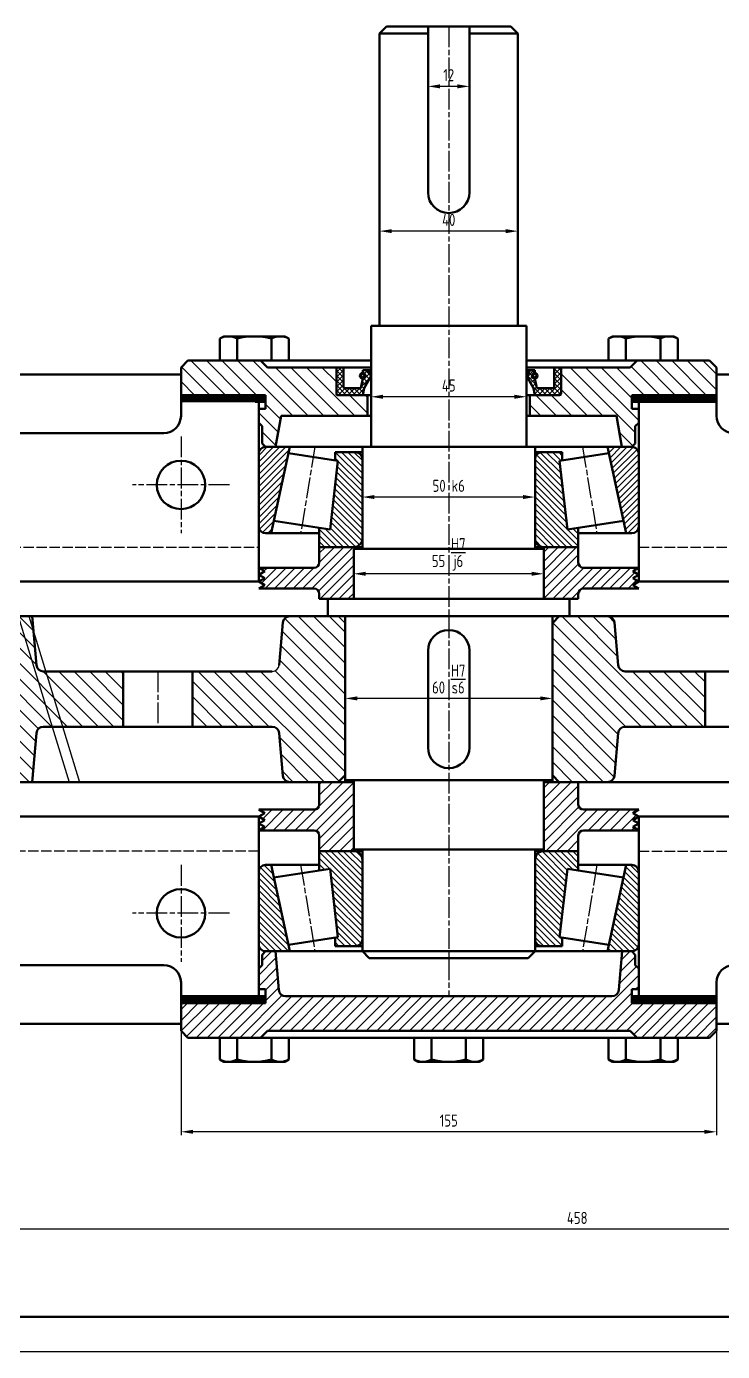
# Model space of a CAD drawing. Header units: millimetres. Extents: x -11122 to -2883, y -3177 to -1688.
# Drawn here: x -9484.9 to -9283.4, y -3176.6 to -2793.1 of the extents above; entities that cross this region are included whole.
import ezdxf

# ---------------------------------------------------------------- set-up
doc = ezdxf.new("R2010")
doc.units = ezdxf.units.MM
doc.header["$LTSCALE"] = 0.5
doc.linetypes.add('AM_ISO02W050', pattern=[7.5, 6, -1.5])
doc.linetypes.add('AM_ISO08W050', pattern=[18, 12, -1.5, 3, -1.5])
for name, color, linetype, lineweight in [('AM_0', 7, 'Continuous', 50), ('AM_0N', 7, 'Continuous', 50), ('AM_3', 6, 'AM_ISO02W050', 25), ('AM_4', 3, 'Continuous', 25), ('AM_5', 3, 'Continuous', 25), ('AM_7', 4, 'AM_ISO08W050', 25), ('AM_8N', 1, 'Continuous', 25), ('Đường tâm', 4, 'AM_ISO08W050', 25)]:
    doc.layers.add(name, color=color, linetype=linetype, lineweight=lineweight)
doc.styles.get("Standard").update_dxf_attribs({"font": 'tcvn+7284-2003i.ttf', "width": 0.8, "height": 3.5})
doc.styles.add('TCVN', font='tcvn+7284-2003i.ttf', dxfattribs={"width": 0.8, "height": 3.5})
doc.dimstyles.new('AM_ISO$0', dxfattribs={"dimtxt": 3.5, "dimasz": 3.5, "dimexe": 1, "dimexo": 1, "dimgap": 1.5, "dimtad": 1, "dimdsep": 46, "dimtxsty": 'Standard', "dimcen": 0, "dimclrd": 256, "dimclre": 256, "dimclrt": 130, "dimadec": 0, "dimazin": 2, "dimtp": 0.1, "dimtm": 0.1, "dimtfac": 0.71, "dimtdec": 3, "dimtmove": 0, "dimatfit": 3, "dimfxl": 1, "dimlwd": -1, "dimlwe": -1, "dimarcsym": 1})
pattern_1 = [(135, (-10309.5056, -5506.368), (-0.8980256, -0.8980256), [])]

# ---------------------------------------------------------------- blocks, each defined once
blk = doc.blocks.new('M10_dau_lu_long')
at = {"layer": 'AM_0'}
for p, q in [((3376.73, 3414.67), (3375.57, 3414)), ((3375.57, 3407.67), (3375.57, 3414)), ((3394.41, 3414.67), (3376.73, 3414.67)), ((3394.41, 3414.67), (3376.73, 3414.67)), ((3380.57, 3407.67), (3380.57, 3414)), ((3390.57, 3407.67), (3390.57, 3414)), ((3394.41, 3414.67), (3395.57, 3414)), ((3395.57, 3407.67), (3395.57, 3414)), ((3395.57, 3407.67), (3375.57, 3407.67))]:
    blk.add_line(p, q, dxfattribs=at)
for centre, radius, start, end in [((3378.07, 3409.67), 5, 60, 120), ((3385.57, 3395.67), 19, 74.7385, 105.2615), ((3393.07, 3409.67), 5, 60, 120)]:
    blk.add_arc(centre, radius, start, end, dxfattribs=at)
blk = doc.blocks.new('*D50')
at = {"layer": 'AM_5', "linetype": 'ByBlock', "transparency": 16777216}
for p, q in [((-9554.49, -3055.76), (-9554.49, -3142.18)), ((-9096.4, -3055.76), (-9096.4, -3142.18)), ((-9099.9, -3141.18), (-9550.99, -3141.18))]:
    blk.add_line(p, q, dxfattribs=at)
at = {"layer": 'AM_5', "transparency": 16777216}
for points in [[(-9550.99, -3140.6), (-9550.99, -3141.77), (-9554.49, -3141.18)], [(-9099.9, -3140.6), (-9099.9, -3141.77), (-9096.4, -3141.18)]]:
    blk.add_solid(points, dxfattribs=at)
at = {"layer": 'AM_5', "color": 3, "transparency": 16777216, "insert": (-9325.45, -3137.93), "char_height": 3.5, "attachment_point": 5, "style": 'TCVN'}
blk.add_mtext('458', dxfattribs=at)
blk = doc.blocks.new('*D53')
at = {"layer": 'AM_5', "linetype": 'ByBlock', "transparency": 16777216}
for p, q in [((-9440.15, -3082.76), (-9440.15, -3114)), ((-9285.15, -3082.76), (-9285.15, -3114)), ((-9288.65, -3113), (-9436.65, -3113))]:
    blk.add_line(p, q, dxfattribs=at)
at = {"layer": 'AM_5', "transparency": 16777216}
for points in [[(-9436.65, -3112.41), (-9436.65, -3113.58), (-9440.15, -3113)], [(-9288.65, -3112.41), (-9288.65, -3113.58), (-9285.15, -3113)]]:
    blk.add_solid(points, dxfattribs=at)
at = {"layer": 'AM_5', "color": 3, "transparency": 16777216, "insert": (-9362.65, -3109.75), "char_height": 3.5, "attachment_point": 5, "style": 'TCVN'}
blk.add_mtext('155', dxfattribs=at)
blk = doc.blocks.new('*D61')
at = {"layer": 'AM_5', "linetype": 'ByBlock', "transparency": 16777216}
for p, q in [((-9392.65, -2986.76), (-9392.65, -2986.56)), ((-9336.15, -2987.56), (-9389.15, -2987.56)), ((-9332.65, -2986.76), (-9332.65, -2986.56))]:
    blk.add_line(p, q, dxfattribs=at)
at = {"layer": 'AM_5', "transparency": 16777216}
for points in [[(-9389.15, -2986.98), (-9389.15, -2988.14), (-9392.65, -2987.56)], [(-9336.15, -2986.98), (-9336.15, -2988.14), (-9332.65, -2987.56)]]:
    blk.add_solid(points, dxfattribs=at)
at = {"layer": 'AM_5', "color": 3, "transparency": 16777216, "insert": (-9362.65, -2981.95), "char_height": 3.5, "attachment_point": 5, "style": 'TCVN'}
blk.add_mtext('60{}{\\C130; \\SH7/s6;}', dxfattribs=at)
blk = doc.blocks.new('*D62')
at = {"layer": 'AM_5', "linetype": 'ByBlock', "transparency": 16777216}
for p, q in [((-9390.15, -2952.26), (-9390.15, -2952.48)), ((-9338.65, -2951.48), (-9386.65, -2951.48)), ((-9335.15, -2950.51), (-9335.15, -2950.48))]:
    blk.add_line(p, q, dxfattribs=at)
at = {"layer": 'AM_5', "transparency": 16777216}
for points in [[(-9386.65, -2950.9), (-9386.65, -2952.07), (-9390.15, -2951.48)], [(-9338.65, -2950.9), (-9338.65, -2952.07), (-9335.15, -2951.48)]]:
    blk.add_solid(points, dxfattribs=at)
at = {"layer": 'AM_5', "color": 3, "transparency": 16777216, "insert": (-9362.65, -2945.35), "char_height": 3.5, "attachment_point": 5, "style": 'TCVN'}
blk.add_mtext('55{}{\\C130; \\SH7/j6;}', dxfattribs=at)
blk = doc.blocks.new('*D63')
at = {"layer": 'AM_5', "linetype": 'ByBlock', "transparency": 16777216}
for p, q in [((-9387.65, -2928.78), (-9387.65, -2928.28)), ((-9341.15, -2929.28), (-9384.15, -2929.28)), ((-9337.65, -2928.78), (-9337.65, -2928.28))]:
    blk.add_line(p, q, dxfattribs=at)
at = {"layer": 'AM_5', "transparency": 16777216}
for points in [[(-9384.15, -2928.69), (-9384.15, -2929.86), (-9387.65, -2929.28)], [(-9341.15, -2928.69), (-9341.15, -2929.86), (-9337.65, -2929.28)]]:
    blk.add_solid(points, dxfattribs=at)
at = {"layer": 'AM_5', "color": 3, "transparency": 16777216, "insert": (-9362.65, -2926.03), "char_height": 3.5, "attachment_point": 5, "style": 'TCVN'}
blk.add_mtext('50{}{\\C130; k6}', dxfattribs=at)
blk = doc.blocks.new('*D64')
at = {"layer": 'AM_5', "linetype": 'ByBlock', "transparency": 16777216}
for p, q in [((-9385.15, -2898.76), (-9385.15, -2901.25)), ((-9340.15, -2898.26), (-9340.15, -2901.25)), ((-9343.65, -2900.25), (-9381.65, -2900.25))]:
    blk.add_line(p, q, dxfattribs=at)
at = {"layer": 'AM_5', "transparency": 16777216}
for points in [[(-9381.65, -2899.66), (-9381.65, -2900.83), (-9385.15, -2900.25)], [(-9343.65, -2899.66), (-9343.65, -2900.83), (-9340.15, -2900.25)]]:
    blk.add_solid(points, dxfattribs=at)
at = {"layer": 'AM_5', "color": 3, "transparency": 16777216, "insert": (-9362.65, -2897), "char_height": 3.5, "attachment_point": 5, "style": 'TCVN'}
blk.add_mtext('45', dxfattribs=at)
blk = doc.blocks.new('*D65')
at = {"layer": 'AM_5', "linetype": 'ByBlock', "transparency": 16777216}
for p, q in [((-9382.65, -2850.93), (-9382.65, -2853.31)), ((-9346.15, -2852.31), (-9379.15, -2852.31)), ((-9342.65, -2850.93), (-9342.65, -2853.31))]:
    blk.add_line(p, q, dxfattribs=at)
at = {"layer": 'AM_5', "transparency": 16777216}
for points in [[(-9379.15, -2851.73), (-9379.15, -2852.89), (-9382.65, -2852.31)], [(-9346.15, -2851.73), (-9346.15, -2852.89), (-9342.65, -2852.31)]]:
    blk.add_solid(points, dxfattribs=at)
at = {"layer": 'AM_5', "color": 3, "transparency": 16777216, "insert": (-9362.65, -2849.06), "char_height": 3.5, "attachment_point": 5, "style": 'TCVN'}
blk.add_mtext('40', dxfattribs=at)
blk = doc.blocks.new('*D66')
at = {"layer": 'AM_5', "linetype": 'ByBlock', "transparency": 16777216}
for p, q in [((-9368.65, -2816.08), (-9368.65, -2809.41)), ((-9360.15, -2810.41), (-9365.15, -2810.41)), ((-9356.65, -2816.08), (-9356.65, -2809.41))]:
    blk.add_line(p, q, dxfattribs=at)
at = {"layer": 'AM_5', "transparency": 16777216}
for points in [[(-9365.15, -2809.82), (-9365.15, -2810.99), (-9368.65, -2810.41)], [(-9360.15, -2809.82), (-9360.15, -2810.99), (-9356.65, -2810.41)]]:
    blk.add_solid(points, dxfattribs=at)
at = {"layer": 'AM_5', "color": 3, "transparency": 16777216, "insert": (-9362.65, -2807.16), "char_height": 3.5, "attachment_point": 5, "style": 'TCVN'}
blk.add_mtext('12', dxfattribs=at)

msp = doc.modelspace()

# ---------------------------------------------------------------- hatches: boundary and pattern name
at = {"layer": 'AM_7', "lineweight": 25}
h = msp.add_hatch(dxfattribs=at)
h.set_pattern_fill('ANSI31', color=256, angle=90)
h.set_pattern_definition([(135, (-10309.5056, -5506.368), (-2.245064, -2.245064), [])])
h.paths.add_polyline_path([(-9386.15, -2905.76), (-9386.15, -2899.76), (-9395.15, -2899.76), (-9395.15, -2891.76), (-9415.15, -2891.76), (-9417.15, -2889.76), (-9438.15, -2889.76), (-9440.15, -2891.76), (-9440.15, -2899.76), (-9418.65, -2899.76), (-9415.65, -2899.76), (-9415.65, -2903.76), (-9417.65, -2903.76), (-9417.65, -2907.76), (-9416.65, -2908.76), (-9416.65, -2913.76), (-9415.65, -2914.76), (-9412.77, -2914.76), (-9411.18, -2905.76)])
h.paths.add_polyline_path([(-9330.15, -2891.76), (-9330.15, -2899.76), (-9339.15, -2899.76), (-9339.15, -2905.76), (-9314.13, -2905.76), (-9312.54, -2914.76), (-9309.65, -2914.76), (-9308.65, -2913.76), (-9308.65, -2908.76), (-9307.65, -2907.76), (-9307.65, -2903.76), (-9309.65, -2903.76), (-9309.65, -2899.76), (-9285.15, -2899.76), (-9285.15, -2891.76), (-9287.15, -2889.76), (-9308.15, -2889.76), (-9310.15, -2891.76)])
at = {"layer": 'AM_7'}
h = msp.add_hatch(dxfattribs=at)
h.set_pattern_fill('ANSI37', color=256, scale=0.1)
h.set_pattern_definition([(45, (-9607.3794, -3672.39348), (-0.2245064, 0.2245064), []), (135, (-9607.3794, -3672.39348), (-0.2245064, -0.2245064), [])])
h.paths.add_polyline_path([(-9440.15, -3075.76), (-9417.65, -3075.76), (-9417.65, -3073.76), (-9440.15, -3073.76)])
h.paths.add_polyline_path([(-9417.65, -3075.76), (-9415.65, -3075.76), (-9415.65, -3073.76), (-9417.65, -3073.76)])
h.paths.add_polyline_path([(-9307.65, -3075.76), (-9285.15, -3075.76), (-9285.15, -3073.76), (-9307.65, -3073.76)])
h.paths.add_polyline_path([(-9309.65, -3075.76), (-9307.65, -3075.76), (-9307.65, -3073.76), (-9309.65, -3073.76)])
h.paths.add_polyline_path([(-9171.65, -3075.76), (-9155.15, -3075.76), (-9155.15, -3073.76), (-9171.65, -3073.76)])
h.paths.add_polyline_path([(-9173.65, -3075.76), (-9171.65, -3075.76), (-9171.65, -3073.76), (-9173.65, -3073.76)])
h.paths.add_polyline_path([(-9250.15, -3075.76), (-9233.65, -3075.76), (-9233.65, -3073.76), (-9250.15, -3073.76)])
h.paths.add_polyline_path([(-9233.65, -3075.76), (-9231.65, -3075.76), (-9231.65, -3073.76), (-9233.65, -3073.76)])
h.paths.add_polyline_path([(-9173.65, -2901.76), (-9155.15, -2901.76), (-9155.15, -2899.76), (-9173.65, -2899.76)])
h.paths.add_polyline_path([(-9250.15, -2901.76), (-9231.65, -2901.76), (-9231.65, -2899.76), (-9250.15, -2899.76)])
h.paths.add_polyline_path([(-9440.15, -2901.76), (-9417.65, -2901.76), (-9417.65, -2899.76), (-9440.15, -2899.76)])
h.paths.add_polyline_path([(-9417.65, -2901.76), (-9415.65, -2901.76), (-9415.65, -2899.76), (-9417.65, -2899.76)])
h.paths.add_polyline_path([(-9309.65, -2901.76), (-9307.65, -2901.76), (-9307.65, -2899.76), (-9309.65, -2899.76)])
h.paths.add_polyline_path([(-9307.65, -2901.76), (-9285.15, -2901.76), (-9285.15, -2899.76), (-9307.65, -2899.76)])
at = {"layer": 'AM_7', "lineweight": 25}
h = msp.add_hatch(dxfattribs=at)
h.set_pattern_fill('ANSI31', color=256, scale=0.4)
h.set_pattern_definition([(45, (-10309.5056, -5506.368), (-0.8980256, 0.8980256), [])])
h.paths.add_polyline_path([(-9311.27, -2939.76), (-9309.65, -2939.76, 0.414214), (-9307.65, -2937.76), (-9307.65, -2916.76, 0.414214), (-9309.65, -2914.76), (-9316.65, -2914.76)])
h.paths.add_polyline_path([(-9408.65, -2914.76), (-9415.65, -2914.76, 0.414214), (-9417.65, -2916.76), (-9417.65, -2937.76, 0.414214), (-9415.65, -2939.76), (-9414.04, -2939.76)])
h = msp.add_hatch(dxfattribs=at)
h.set_pattern_fill('ANSI31', color=256, scale=0.4, angle=90)
h.set_pattern_definition(pattern_1)
h.paths.add_polyline_path([(-9397, -2938.65), (-9400.15, -2938.16), (-9400.15, -2943.76), (-9390.15, -2943.76, 0.414214), (-9387.65, -2941.26), (-9387.65, -2918.29, 0.414214), (-9389.65, -2916.29), (-9395.52, -2916.29), (-9395.52, -2918.71), (-9394.71, -2918.83)])
h.paths.add_polyline_path([(-9330.6, -2918.83), (-9329.79, -2918.71), (-9329.79, -2916.29), (-9335.65, -2916.29, 0.414214), (-9337.65, -2918.29), (-9337.65, -2941.26, 0.414214), (-9335.15, -2943.76), (-9325.15, -2943.76), (-9325.15, -2938.16), (-9328.31, -2938.65)])
h = msp.add_hatch(dxfattribs=at)
h.set_pattern_fill('ANSI31', color=256, scale=0.6)
h.set_pattern_definition([(45, (-10309.5056, -5506.368), (-1.3470384, 1.3470384), [])])
h.paths.add_polyline_path([(-9335.15, -2958.76), (-9325.15, -2958.76), (-9325.15, -2957.26, -0.414214), (-9323.65, -2955.76), (-9307.65, -2955.76), (-9309.39, -2954.76), (-9307.65, -2953.76), (-9309.39, -2952.76), (-9307.65, -2951.76), (-9309.39, -2950.76), (-9307.65, -2949.76), (-9323.65, -2949.76, -0.414214), (-9325.15, -2948.26), (-9325.15, -2943.76), (-9335.15, -2943.76)])
h.paths.add_polyline_path([(-9390.15, -2943.76), (-9400.15, -2943.76), (-9400.15, -2948.26, -0.414214), (-9401.65, -2949.76), (-9417.65, -2949.76), (-9415.92, -2950.76), (-9417.65, -2951.76), (-9415.92, -2952.76), (-9417.65, -2953.76), (-9415.92, -2954.76), (-9417.65, -2955.76), (-9401.65, -2955.76, -0.414214), (-9400.15, -2957.26), (-9400.15, -2958.76), (-9390.15, -2958.76)])
at = {"layer": 'AM_7'}
h = msp.add_hatch(dxfattribs=at)
h.set_pattern_fill('ANSI31', color=256, angle=270)
h.set_pattern_definition([(315, (-9507.4938, -5543.1216), (2.245064, 2.245064), [])])
h.paths.add_polyline_path([(-9288.44, -2979.76), (-9311.58, -2979.76, -0.388879), (-9313.57, -2977.93), (-9314.65, -2965.58, 0.388879), (-9316.65, -2963.76), (-9330.65, -2963.76), (-9332.65, -2965.76), (-9332.65, -3009.76), (-9330.65, -3011.76), (-9325.15, -3011.76), (-9316.65, -3011.76, 0.388879), (-9314.65, -3009.93), (-9313.57, -2997.58, -0.388879), (-9311.58, -2995.76), (-9288.44, -2995.76)])
h.paths.add_polyline_path([(-9233.07, -2963.76), (-9242.07, -2963.76), (-9243.31, -2977.93, -0.388879), (-9245.3, -2979.76), (-9268.44, -2979.76), (-9268.44, -2995.76), (-9245.3, -2995.76, -0.388879), (-9243.31, -2997.58), (-9242.07, -3011.76), (-9233.07, -3011.76)])
h.paths.add_polyline_path([(-9392.65, -2965.76), (-9394.65, -2963.76), (-9397.65, -2963.76), (-9408.66, -2963.76, 0.388879), (-9410.65, -2965.58), (-9411.74, -2977.93, -0.388879), (-9413.73, -2979.76), (-9436.87, -2979.76), (-9436.87, -2995.76), (-9413.73, -2995.76, -0.388879), (-9411.74, -2997.58), (-9410.65, -3009.93, 0.388879), (-9408.66, -3011.76), (-9394.65, -3011.76), (-9392.65, -3009.76)])
h.paths.add_polyline_path([(-9487.24, -2963.76), (-9492.24, -2963.76), (-9492.24, -3011.76), (-9483.24, -3011.76), (-9482, -2997.58, -0.388879), (-9480.01, -2995.76), (-9477.45, -2995.76)])
h.paths.add_polyline_path([(-9456.87, -2979.76), (-9479.35, -2979.76), (-9474.45, -2995.76), (-9456.87, -2995.76)])
h.paths.add_polyline_path([(-9479.35, -2979.76), (-9480.01, -2979.76, -0.388879), (-9482, -2977.93), (-9482.84, -2968.34), (-9484.24, -2963.76), (-9487.24, -2963.76), (-9477.45, -2995.76), (-9474.45, -2995.76)])
h = msp.add_hatch(dxfattribs=at)
h.set_pattern_fill('ANSI31', color=256, scale=0.7, angle=180)
h.set_pattern_definition([(225, (-9507.4938, -5543.1216), (1.5715448, -1.5715448), [])])
h.paths.add_polyline_path([(-9309.39, -3020.76), (-9307.65, -3019.76), (-9323.65, -3019.76, -0.414214), (-9325.15, -3018.26), (-9325.15, -3011.76), (-9335.15, -3011.76), (-9335.15, -3031.76), (-9325.15, -3031.76), (-9325.15, -3027.26, -0.414214), (-9323.65, -3025.76), (-9307.65, -3025.76), (-9309.39, -3024.76), (-9307.65, -3023.76), (-9309.39, -3022.76), (-9307.65, -3021.76)])
h.paths.add_polyline_path([(-9390.15, -3011.76), (-9400.15, -3011.76), (-9400.15, -3018.26, -0.414214), (-9401.65, -3019.76), (-9417.65, -3019.76), (-9415.92, -3020.76), (-9417.65, -3021.76), (-9415.92, -3022.76), (-9417.65, -3023.76), (-9415.92, -3024.76), (-9417.65, -3025.76), (-9401.65, -3025.76, -0.414214), (-9400.15, -3027.26), (-9400.15, -3031.76), (-9390.15, -3031.76)])
h.paths.add_polyline_path([(-9285.15, -3075.76), (-9309.65, -3075.76), (-9309.65, -3071.76), (-9307.65, -3071.76), (-9307.65, -3065.76), (-9308.65, -3064.76), (-9308.65, -3061.76), (-9309.65, -3060.76), (-9312.47, -3060.76), (-9313.44, -3071.93, -0.388879), (-9315.44, -3073.76), (-9409.87, -3073.76, -0.388879), (-9411.87, -3071.93), (-9412.84, -3060.76), (-9415.65, -3060.76), (-9416.65, -3061.76), (-9416.65, -3064.76), (-9417.65, -3065.76), (-9417.65, -3071.76), (-9415.65, -3071.76), (-9415.65, -3075.76), (-9440.15, -3075.76), (-9440.15, -3083.76), (-9438.15, -3085.76), (-9417.15, -3085.76), (-9415.15, -3083.76), (-9310.15, -3083.76), (-9308.15, -3085.76), (-9287.15, -3085.76), (-9285.15, -3083.76)])
at = {"layer": 'AM_7', "lineweight": 25}
h = msp.add_hatch(dxfattribs=at)
h.set_pattern_fill('ANSI31', color=256, scale=0.4, angle=90)
h.set_pattern_definition(pattern_1)
h.paths.add_polyline_path([(-9337.65, -3057.23, 0.414214), (-9335.65, -3059.23), (-9329.79, -3059.23), (-9329.79, -3056.81), (-9330.6, -3056.69), (-9328.31, -3036.86), (-9325.15, -3037.36), (-9325.15, -3031.76), (-9335.15, -3031.76, 0.414214), (-9337.65, -3034.26)])
h.paths.add_polyline_path([(-9394.71, -3056.69), (-9395.52, -3056.81), (-9395.52, -3059.23), (-9389.65, -3059.23, 0.414214), (-9387.65, -3057.23), (-9387.65, -3034.26, 0.414214), (-9390.15, -3031.76), (-9400.15, -3031.76), (-9400.15, -3037.36), (-9397, -3036.86)])
h = msp.add_hatch(dxfattribs=at)
h.set_pattern_fill('ANSI31', color=256, scale=0.4, angle=90)
h.set_pattern_definition(pattern_1)
h.paths.add_polyline_path([(-9316.65, -3060.76), (-9309.65, -3060.76, 0.414214), (-9307.65, -3058.76), (-9307.65, -3037.76, 0.414214), (-9309.65, -3035.76), (-9311.27, -3035.76)])
h.paths.add_polyline_path([(-9414.04, -3035.76), (-9415.65, -3035.76, 0.414214), (-9417.65, -3037.76), (-9417.65, -3058.76, 0.414214), (-9415.65, -3060.76), (-9408.65, -3060.76)])

# ---------------------------------------------------------------- linework, layer by layer
for p, q in [((-9385.15, -2889.76), (-9385.15, -2905.76)), ((-9340.15, -2889.76), (-9340.15, -2909.76)), ((-9340.15, -2889.76), (-9340.15, -2905.76)), ((-9340.15, -2889.76), (-9340.15, -2905.76)), ((-9285.15, -2901.76), (-9307.65, -2901.76)), ((-9307.65, -2901.76), (-9285.15, -2901.76)), ((-9385.15, -2903.76), (-9385.15, -2905.76)), ((-9385.15, -2903.76), (-9385.15, -2905.76)), ((-9340.15, -2903.76), (-9340.15, -2905.76)), ((-9415.65, -2914.76), (-9412.77, -2914.76)), ((-9415.65, -2914.76), (-9412.77, -2914.76)), ((-9309.65, -2914.76), (-9312.54, -2914.76)), ((-9390.15, -2943.76), (-9390.15, -2958.76)), ((-9390.15, -2943.76), (-9390.15, -2958.76)), ((-9337.65, -2943.76), (-9325.15, -2943.76)), ((-9335.15, -2943.76), (-9335.15, -2958.76)), ((-9392.65, -2958.76), (-9332.65, -2958.76)), ((-9394.65, -2963.76), (-9392.65, -2965.76)), ((-9392.65, -2965.76), (-9392.65, -3009.76)), ((-9332.65, -2965.76), (-9332.65, -3009.76)), ((-9390.15, -3011.76), (-9400.15, -3011.76)), ((-9392.65, -3011.76), (-9390.15, -3011.76)), ((-9390.15, -3011.76), (-9390.15, -3031.76)), ((-9390.15, -3031.76), (-9390.15, -3011.76)), ((-9332.65, -3011.76), (-9335.15, -3011.76)), ((-9335.15, -3011.76), (-9335.15, -3031.76)), ((-9314.81, -3011.76), (-9231.82, -3011.76)), ((-9387.65, -3031.76), (-9400.15, -3031.76)), ((-9390.15, -3031.76), (-9387.65, -3031.76)), ((-9335.15, -3031.76), (-9337.65, -3031.76)), ((-9332.65, -3031.76), (-9337.65, -3031.76)), ((-9325.15, -3031.76), (-9337.65, -3031.76))]:
    msp.add_line(p, q)
at = {"lineweight": 25}
msp.add_line((-9418.65, -2901.76), (-9440.15, -2901.76), dxfattribs=at)
msp.add_arc((-9413.73, -2977.76), 2, 270, 355)
at = {"layer": 'AM_0'}
for p, q in [((-9382.65, -2795.08), (-9380.65, -2793.08)), ((-9382.65, -2795.08), (-9382.65, -2879.76)), ((-9382.65, -2795.08), (-9368.65, -2795.08)), ((-9362.65, -2793.08), (-9380.65, -2793.08)), ((-9368.65, -2841.08), (-9368.65, -2793.08)), ((-9362.65, -2793.08), (-9344.65, -2793.08)), ((-9356.65, -2841.08), (-9356.65, -2793.08)), ((-9342.65, -2795.08), (-9356.65, -2795.08)), ((-9344.65, -2793.08), (-9342.65, -2795.08)), ((-9342.65, -2795.08), (-9342.65, -2879.76)), ((-9362.65, -2879.76), (-9385.15, -2879.76)), ((-9385.15, -2879.76), (-9385.15, -2914.76)), ((-9362.65, -2879.76), (-9340.15, -2879.76)), ((-9340.15, -2879.76), (-9340.15, -2914.76)), ((-9440.15, -2891.76), (-9438.15, -2889.76)), ((-9438.15, -2889.76), (-9385.15, -2889.76)), ((-9417.15, -2889.76), (-9415.15, -2891.76)), ((-9340.15, -2889.76), (-9287.15, -2889.76)), ((-9308.15, -2889.76), (-9310.15, -2891.76)), ((-9285.15, -2891.76), (-9287.15, -2889.76)), ((-9511.49, -2893.76), (-9440.15, -2893.76)), ((-9440.15, -2891.76), (-9440.15, -2901.76)), ((-9415.15, -2891.76), (-9385.15, -2891.76)), ((-9340.15, -2891.76), (-9310.15, -2891.76)), ((-9285.15, -2891.76), (-9285.15, -2901.76)), ((-9285.15, -2893.76), (-9250.15, -2893.76)), ((-9440.15, -2899.76), (-9418.65, -2899.76)), ((-9440.15, -2905.76), (-9440.15, -2901.76)), ((-9418.65, -2899.76), (-9415.65, -2899.76)), ((-9415.65, -2901.76), (-9418.65, -2901.76)), ((-9417.65, -2899.76), (-9417.65, -2903.76)), ((-9417.65, -2903.76), (-9417.65, -2901.76)), ((-9415.65, -2899.76), (-9415.65, -2903.76)), ((-9386.15, -2899.76), (-9386.15, -2905.76)), ((-9339.15, -2899.76), (-9339.15, -2905.76)), ((-9285.15, -2899.76), (-9309.65, -2899.76)), ((-9309.65, -2899.76), (-9309.65, -2903.76)), ((-9309.65, -2901.76), (-9285.15, -2901.76)), ((-9307.65, -2899.76), (-9307.65, -2907.76)), ((-9307.65, -2953.76), (-9307.65, -2901.76)), ((-9285.15, -2905.76), (-9285.15, -2901.76)), ((-9417.65, -2953.76), (-9417.65, -2903.76)), ((-9415.65, -2903.76), (-9417.65, -2903.76)), ((-9412.77, -2914.76), (-9411.18, -2905.76)), ((-9385.15, -2905.76), (-9411.18, -2905.76)), ((-9314.13, -2905.76), (-9340.15, -2905.76)), ((-9312.54, -2914.76), (-9314.13, -2905.76)), ((-9309.65, -2903.76), (-9307.65, -2903.76)), ((-9544.49, -2910.76), (-9445.15, -2910.76)), ((-9417.65, -2907.76), (-9416.65, -2908.76)), ((-9416.65, -2908.76), (-9416.65, -2913.76)), ((-9307.65, -2907.76), (-9308.65, -2908.76)), ((-9308.65, -2908.76), (-9308.65, -2913.76)), ((-9416.65, -2913.76), (-9415.65, -2914.76)), ((-9308.65, -2913.76), (-9309.65, -2914.76)), ((-9417.65, -2937.76), (-9417.65, -2916.76)), ((-9415.65, -2914.76), (-9408.65, -2914.76)), ((-9408.65, -2914.76), (-9414.04, -2939.76)), ((-9409.05, -2916.6), (-9394.71, -2918.83)), ((-9408.65, -2914.76), (-9387.65, -2914.76)), ((-9389.65, -2916.29), (-9395.52, -2916.29)), ((-9395.52, -2918.71), (-9395.52, -2916.29)), ((-9389.65, -2916.29), (-9387.65, -2916.29)), ((-9387.65, -2914.76), (-9337.65, -2914.76)), ((-9387.65, -2914.76), (-9387.65, -2943.76)), ((-9387.65, -2914.76), (-9337.65, -2914.76)), ((-9387.65, -2914.76), (-9387.65, -2943.76)), ((-9387.65, -2914.76), (-9337.65, -2914.76)), ((-9387.65, -2941.26), (-9387.65, -2918.29)), ((-9337.65, -2914.76), (-9337.65, -2943.76)), ((-9316.65, -2914.76), (-9337.65, -2914.76)), ((-9337.65, -2914.76), (-9337.65, -2943.76)), ((-9335.65, -2916.29), (-9337.65, -2916.29)), ((-9337.65, -2941.26), (-9337.65, -2918.29)), ((-9335.65, -2916.29), (-9329.79, -2916.29)), ((-9316.26, -2916.6), (-9330.6, -2918.83)), ((-9329.79, -2918.71), (-9329.79, -2916.29)), ((-9316.65, -2914.76), (-9311.27, -2939.76)), ((-9309.65, -2914.76), (-9316.65, -2914.76)), ((-9307.65, -2937.76), (-9307.65, -2916.76)), ((-9394.71, -2918.83), (-9397, -2938.65)), ((-9330.6, -2918.83), (-9328.31, -2938.65)), ((-9397, -2938.65), (-9413.26, -2936.12)), ((-9328.31, -2938.65), (-9312.05, -2936.12)), ((-9414.04, -2939.76), (-9415.65, -2939.76)), ((-9414.04, -2939.76), (-9400.15, -2939.76)), ((-9400.15, -2943.76), (-9400.15, -2938.16)), ((-9325.15, -2943.76), (-9325.15, -2938.16)), ((-9311.27, -2939.76), (-9325.15, -2939.76)), ((-9311.27, -2939.76), (-9309.65, -2939.76)), ((-9400.15, -2943.76), (-9400.15, -2948.26)), ((-9400.15, -2943.76), (-9390.15, -2943.76)), ((-9390.15, -2943.76), (-9387.65, -2943.76)), ((-9362.65, -2944.26), (-9390.15, -2944.26)), ((-9390.15, -2944.26), (-9390.15, -2958.76)), ((-9362.65, -2944.26), (-9335.15, -2944.26)), ((-9335.15, -2943.76), (-9337.65, -2943.76)), ((-9335.15, -2943.76), (-9335.15, -2958.76)), ((-9325.15, -2943.76), (-9335.15, -2943.76)), ((-9335.15, -2944.26), (-9335.15, -2958.76)), ((-9325.15, -2943.76), (-9325.15, -2948.26)), ((-9417.65, -2949.76), (-9401.65, -2949.76)), ((-9417.65, -2949.76), (-9415.92, -2950.76)), ((-9415.92, -2950.76), (-9417.65, -2951.76)), ((-9417.65, -2951.76), (-9415.92, -2952.76)), ((-9415.92, -2952.76), (-9417.65, -2953.76)), ((-9307.65, -2949.76), (-9323.65, -2949.76)), ((-9307.65, -2949.76), (-9309.39, -2950.76)), ((-9309.39, -2950.76), (-9307.65, -2951.76)), ((-9307.65, -2951.76), (-9309.39, -2952.76)), ((-9309.39, -2952.76), (-9307.65, -2953.76)), ((-9501.49, -2953.76), (-9417.65, -2953.76)), ((-9417.65, -2953.76), (-9415.92, -2954.76)), ((-9415.92, -2954.76), (-9417.65, -2955.76)), ((-9417.65, -2955.76), (-9401.65, -2955.76)), ((-9307.65, -2955.76), (-9323.65, -2955.76)), ((-9307.65, -2953.76), (-9309.39, -2954.76)), ((-9309.39, -2954.76), (-9307.65, -2955.76)), ((-9307.65, -2953.76), (-9233.65, -2953.76)), ((-9400.15, -2957.26), (-9400.15, -2958.76)), ((-9400.15, -2958.76), (-9325.15, -2958.76)), ((-9397.65, -2963.76), (-9397.65, -2958.76)), ((-9397.65, -2958.76), (-9362.65, -2958.76)), ((-9327.65, -2958.76), (-9362.65, -2958.76)), ((-9327.65, -2963.76), (-9327.65, -2958.76)), ((-9325.15, -2957.26), (-9325.15, -2958.76)), ((-9482, -2977.93), (-9483.24, -2963.76)), ((-9410.49, -2963.76), (-9408.66, -2963.76)), ((-9316.65, -2963.76), (-9408.66, -2963.76)), ((-9390.15, -2963.76), (-9397.65, -2963.76)), ((-9392.65, -2963.76), (-9392.65, -3011.76)), ((-9362.65, -2963.76), (-9392.65, -2963.76)), ((-9362.65, -2963.76), (-9332.65, -2963.76)), ((-9335.15, -2963.76), (-9327.65, -2963.76)), ((-9330.65, -2963.76), (-9332.65, -2965.76)), ((-9332.65, -2963.76), (-9332.65, -3011.76)), ((-9314.81, -2963.76), (-9316.65, -2963.76)), ((-9231.82, -2963.76), (-9314.81, -2963.76)), ((-9410.65, -2965.58), (-9411.74, -2977.93)), ((-9314.65, -2965.58), (-9313.57, -2977.93)), ((-9368.65, -3001.76), (-9368.65, -2973.76)), ((-9356.65, -3001.76), (-9356.65, -2973.76)), ((-9413.73, -2979.76), (-9480.01, -2979.76)), ((-9456.87, -2979.76), (-9456.87, -2995.76)), ((-9436.87, -2979.76), (-9436.87, -2995.76)), ((-9311.58, -2979.76), (-9245.3, -2979.76)), ((-9288.44, -2979.76), (-9288.44, -2995.76)), ((-9482, -2997.58), (-9483.24, -3011.76)), ((-9413.73, -2995.76), (-9480.01, -2995.76)), ((-9410.65, -3009.93), (-9411.74, -2997.58)), ((-9314.65, -3009.93), (-9313.57, -2997.58)), ((-9311.58, -2995.76), (-9245.3, -2995.76)), ((-9394.65, -3011.76), (-9392.65, -3009.76)), ((-9330.65, -3011.76), (-9332.65, -3009.76)), ((-9410.49, -3011.76), (-9408.66, -3011.76)), ((-9390.15, -3011.76), (-9408.66, -3011.76)), ((-9400.15, -3018.26), (-9400.15, -3011.76)), ((-9332.65, -3011.26), (-9392.65, -3011.26)), ((-9390.15, -3011.76), (-9392.65, -3011.76)), ((-9390.15, -3031.76), (-9390.15, -3011.26)), ((-9335.15, -3031.76), (-9335.15, -3011.26)), ((-9325.15, -3011.76), (-9335.15, -3011.76)), ((-9335.15, -3031.76), (-9335.15, -3011.76)), ((-9316.65, -3011.76), (-9330.65, -3011.76)), ((-9325.15, -3018.26), (-9325.15, -3011.76)), ((-9231.82, -3011.76), (-9316.65, -3011.76)), ((-9417.65, -3021.76), (-9498.99, -3021.76)), ((-9456.74, -3021.76), (-9468.74, -3021.76)), ((-9415.92, -3020.76), (-9417.65, -3019.76)), ((-9417.65, -3019.76), (-9401.65, -3019.76)), ((-9417.65, -3021.76), (-9415.92, -3020.76)), ((-9417.65, -3021.76), (-9417.65, -3073.76)), ((-9415.92, -3022.76), (-9417.65, -3021.76)), ((-9307.65, -3019.76), (-9323.65, -3019.76)), ((-9309.39, -3020.76), (-9307.65, -3019.76)), ((-9307.65, -3021.76), (-9309.39, -3020.76)), ((-9309.39, -3022.76), (-9307.65, -3021.76)), ((-9307.65, -3021.76), (-9233.65, -3021.76)), ((-9307.65, -3021.76), (-9307.65, -3073.76)), ((-9417.65, -3023.76), (-9415.92, -3022.76)), ((-9415.92, -3024.76), (-9417.65, -3023.76)), ((-9417.65, -3025.76), (-9415.92, -3024.76)), ((-9417.65, -3025.76), (-9401.65, -3025.76)), ((-9307.65, -3025.76), (-9323.65, -3025.76)), ((-9307.65, -3023.76), (-9309.39, -3022.76)), ((-9309.39, -3024.76), (-9307.65, -3023.76)), ((-9307.65, -3025.76), (-9309.39, -3024.76)), ((-9400.15, -3031.76), (-9400.15, -3027.26)), ((-9325.15, -3031.76), (-9325.15, -3027.26)), ((-9400.15, -3031.76), (-9390.15, -3031.76)), ((-9400.15, -3031.76), (-9400.15, -3037.36)), ((-9390.15, -3031.26), (-9387.65, -3031.26)), ((-9390.15, -3031.76), (-9387.65, -3031.76)), ((-9362.65, -3031.26), (-9387.65, -3031.26)), ((-9387.65, -3031.26), (-9387.65, -3060.76)), ((-9387.65, -3057.23), (-9387.65, -3031.76)), ((-9387.65, -3057.23), (-9387.65, -3031.76)), ((-9387.65, -3057.23), (-9387.65, -3031.76)), ((-9362.65, -3031.26), (-9337.65, -3031.26)), ((-9337.65, -3031.26), (-9337.65, -3060.76)), ((-9335.15, -3031.26), (-9337.65, -3031.26)), ((-9337.65, -3057.23), (-9337.65, -3031.76)), ((-9337.65, -3057.23), (-9337.65, -3031.76)), ((-9335.15, -3031.76), (-9337.65, -3031.76)), ((-9337.65, -3057.23), (-9337.65, -3031.76)), ((-9325.15, -3031.76), (-9335.15, -3031.76)), ((-9325.15, -3031.76), (-9325.15, -3037.36)), ((-9414.04, -3035.76), (-9415.65, -3035.76)), ((-9408.65, -3060.76), (-9414.04, -3035.76)), ((-9414.04, -3035.76), (-9400.15, -3035.76)), ((-9397, -3036.86), (-9413.26, -3039.4)), ((-9394.71, -3056.69), (-9397, -3036.86)), ((-9387.65, -3034.26), (-9387.65, -3057.23)), ((-9337.65, -3034.26), (-9337.65, -3057.23)), ((-9330.6, -3056.69), (-9328.31, -3036.86)), ((-9328.31, -3036.86), (-9312.05, -3039.4)), ((-9311.27, -3035.76), (-9325.15, -3035.76)), ((-9316.65, -3060.76), (-9311.27, -3035.76)), ((-9311.27, -3035.76), (-9309.65, -3035.76)), ((-9417.65, -3037.76), (-9417.65, -3058.76)), ((-9307.65, -3037.76), (-9307.65, -3058.76)), ((-9409.05, -3058.92), (-9394.71, -3056.69)), ((-9395.52, -3056.81), (-9395.52, -3059.23)), ((-9389.65, -3059.23), (-9395.52, -3059.23)), ((-9389.65, -3059.23), (-9387.65, -3059.23)), ((-9335.65, -3059.23), (-9337.65, -3059.23)), ((-9335.65, -3059.23), (-9329.79, -3059.23)), ((-9316.26, -3058.92), (-9330.6, -3056.69)), ((-9329.79, -3056.81), (-9329.79, -3059.23)), ((-9416.65, -3061.76), (-9415.65, -3060.76)), ((-9416.65, -3064.76), (-9416.65, -3061.76)), ((-9415.65, -3060.76), (-9412.84, -3060.76)), ((-9415.65, -3060.76), (-9408.65, -3060.76)), ((-9412.84, -3060.76), (-9411.87, -3071.93)), ((-9408.65, -3060.76), (-9387.65, -3060.76)), ((-9387.65, -3060.76), (-9385.65, -3062.76)), ((-9387.65, -3060.76), (-9337.65, -3060.76)), ((-9337.65, -3060.76), (-9387.65, -3060.76)), ((-9385.65, -3060.76), (-9362.65, -3060.76)), ((-9339.65, -3062.76), (-9385.65, -3062.76)), ((-9339.65, -3060.76), (-9362.65, -3060.76)), ((-9337.65, -3060.76), (-9339.65, -3062.76)), ((-9316.65, -3060.76), (-9337.65, -3060.76)), ((-9309.65, -3060.76), (-9316.65, -3060.76)), ((-9312.47, -3060.76), (-9313.44, -3071.93)), ((-9309.65, -3060.76), (-9312.47, -3060.76)), ((-9308.65, -3061.76), (-9309.65, -3060.76)), ((-9308.65, -3064.76), (-9308.65, -3061.76)), ((-9445.15, -3064.76), (-9544.49, -3064.76)), ((-9417.65, -3065.76), (-9416.65, -3064.76)), ((-9417.65, -3075.76), (-9417.65, -3065.76)), ((-9307.65, -3065.76), (-9308.65, -3064.76)), ((-9307.65, -3075.76), (-9307.65, -3065.76)), ((-9440.15, -3073.76), (-9440.15, -3069.76)), ((-9440.15, -3073.76), (-9440.15, -3070.76)), ((-9415.65, -3071.76), (-9417.65, -3071.76)), ((-9415.65, -3075.76), (-9415.65, -3071.76)), ((-9309.65, -3075.76), (-9309.65, -3071.76)), ((-9309.65, -3071.76), (-9307.65, -3071.76)), ((-9285.15, -3073.76), (-9285.15, -3069.76)), ((-9440.15, -3083.76), (-9440.15, -3073.76)), ((-9415.65, -3073.76), (-9440.15, -3073.76)), ((-9440.15, -3073.76), (-9415.65, -3073.76)), ((-9440.15, -3075.76), (-9415.65, -3075.76)), ((-9409.87, -3073.76), (-9315.44, -3073.76)), ((-9409.87, -3073.76), (-9315.44, -3073.76)), ((-9309.65, -3073.76), (-9285.15, -3073.76)), ((-9309.65, -3073.76), (-9285.15, -3073.76)), ((-9285.15, -3075.76), (-9309.65, -3075.76)), ((-9285.15, -3083.76), (-9285.15, -3073.76)), ((-9440.15, -3081.76), (-9511.49, -3081.76)), ((-9250.15, -3081.76), (-9285.15, -3081.76)), ((-9440.15, -3083.76), (-9438.15, -3085.76)), ((-9287.15, -3085.76), (-9438.15, -3085.76)), ((-9417.15, -3085.76), (-9415.15, -3083.76)), ((-9310.15, -3083.76), (-9415.15, -3083.76)), ((-9308.15, -3085.76), (-9310.15, -3083.76)), ((-9285.15, -3083.76), (-9287.15, -3085.76)), ((-9712.6, -3166.59), (-8553.6, -3166.59))]:
    msp.add_line(p, q, dxfattribs=at)
at = {"layer": 'AM_0', "lineweight": 25}
for p, q in [((-9395.15, -2899.76), (-9395.15, -2891.76)), ((-9385.15, -2891.76), (-9385.15, -2899.76)), ((-9330.15, -2899.76), (-9330.15, -2891.76)), ((-9418.65, -2901.76), (-9440.15, -2901.76)), ((-9395.15, -2899.76), (-9385.15, -2899.76)), ((-9340.15, -2899.76), (-9330.15, -2899.76)), ((-9417.65, -2903.76), (-9417.65, -2907.76))]:
    msp.add_line(p, q, dxfattribs=at)
at = {"layer": 'AM_0'}
for points in [[(-9362.65, -2914.76), (-9387.65, -2914.76), (-9387.65, -2944.26), (-9362.65, -2944.26)], [(-9362.65, -2914.76), (-9337.65, -2914.76), (-9337.65, -2944.26), (-9362.65, -2944.26)], [(-9410.49, -2963.76), (-9495.99, -2963.76), (-9498.99, -2966.76), (-9498.99, -3008.76), (-9495.99, -3011.76), (-9410.49, -3011.76)]]:
    msp.add_lwpolyline(points, dxfattribs=at)
for centre in [(-9440.15, -2925.76), (-9440.15, -3049.76)]:
    msp.add_circle(centre, 7, dxfattribs=at)
for centre, radius, start, end in [((-9362.65, -2841.08), 6, 180, 0), ((-9445.15, -2905.76), 5, 270, 0), ((-9280.15, -2905.76), 5, 180, 270), ((-9415.65, -2916.76), 2, 90, 180), ((-9389.65, -2918.29), 2, 0, 90), ((-9335.65, -2918.29), 2, 90, 180), ((-9309.65, -2916.76), 2, 0, 90), ((-9415.65, -2937.76), 2, 180, 270), ((-9390.15, -2941.26), 2.5, 270, 0), ((-9335.15, -2941.26), 2.5, 180, 270), ((-9309.65, -2937.76), 2, 270, 0), ((-9401.65, -2948.26), 1.5, 270, 0), ((-9323.65, -2948.26), 1.5, 180, 270), ((-9401.65, -2957.26), 1.5, 0, 90), ((-9323.65, -2957.26), 1.5, 90, 180), ((-9408.66, -2965.76), 2, 90, 175), ((-9316.65, -2965.76), 2, 5, 90), ((-9362.65, -2973.76), 6, 0, 180), ((-9480.01, -2977.76), 2, 185, 270), ((-9311.58, -2977.76), 2, 185, 270), ((-9480.01, -2997.76), 2, 90, 175), ((-9413.73, -2997.76), 2, 5, 90), ((-9311.58, -2997.76), 2, 90, 175), ((-9362.65, -3001.76), 6, 180, 0), ((-9408.66, -3009.76), 2, 185, 270), ((-9316.65, -3009.76), 2, 270, 355), ((-9401.65, -3018.26), 1.5, 270, 0), ((-9323.65, -3018.26), 1.5, 180, 270), ((-9401.65, -3027.26), 1.5, 0, 90), ((-9323.65, -3027.26), 1.5, 90, 180), ((-9390.15, -3034.26), 2.5, 0, 90), ((-9335.15, -3034.26), 2.5, 90, 180), ((-9415.65, -3037.76), 2, 90, 180), ((-9309.65, -3037.76), 2, 0, 90), ((-9415.65, -3058.76), 2, 180, 270), ((-9389.65, -3057.23), 2, 270, 0), ((-9335.65, -3057.23), 2, 180, 270), ((-9309.65, -3058.76), 2, 270, 0), ((-9445.15, -3069.76), 5, 0, 90), ((-9280.15, -3069.76), 5, 90, 180), ((-9409.87, -3071.76), 2, 185, 270), ((-9315.44, -3071.76), 2, 270, 355)]:
    msp.add_arc(centre, radius, start, end, dxfattribs=at)
at = {"layer": 'AM_0N'}
for p, q in [((-9395.15, -2899.36), (-9395.15, -2892.16)), ((-9394.75, -2891.76), (-9393.15, -2891.76)), ((-9393.15, -2891.76), (-9385.15, -2891.76)), ((-9393.15, -2897.36), (-9393.15, -2891.76)), ((-9388.11, -2897.76), (-9387.55, -2894.96)), ((-9387.55, -2893.36), (-9387.55, -2892.56)), ((-9386.15, -2892.56), (-9387.55, -2892.56)), ((-9387.15, -2897.76), (-9385.15, -2894.16)), ((-9386.15, -2892.56), (-9385.15, -2892.56)), ((-9385.15, -2894.16), (-9386.15, -2892.56)), ((-9332.15, -2891.76), (-9340.15, -2891.76)), ((-9340.15, -2894.16), (-9339.15, -2892.56)), ((-9339.15, -2892.56), (-9340.15, -2892.56)), ((-9338.15, -2897.76), (-9340.15, -2894.16)), ((-9339.15, -2892.56), (-9337.75, -2892.56)), ((-9337.75, -2893.36), (-9337.75, -2892.56)), ((-9337.19, -2897.76), (-9337.75, -2894.96)), ((-9330.55, -2891.76), (-9332.15, -2891.76)), ((-9332.15, -2897.36), (-9332.15, -2891.76)), ((-9330.15, -2899.36), (-9330.15, -2892.16)), ((-9392.75, -2897.76), (-9388.11, -2897.76)), ((-9387.55, -2899.76), (-9387.15, -2897.76)), ((-9337.75, -2899.76), (-9338.15, -2897.76)), ((-9332.55, -2897.76), (-9337.19, -2897.76)), ((-9387.55, -2899.76), (-9394.75, -2899.76)), ((-9387.55, -2899.76), (-9385.15, -2899.76)), ((-9337.75, -2899.76), (-9340.15, -2899.76)), ((-9337.75, -2899.76), (-9330.55, -2899.76))]:
    msp.add_line(p, q, dxfattribs=at)
for centre in [(-9387.55, -2894.16), (-9337.75, -2894.16)]:
    msp.add_circle(centre, 0.52, dxfattribs=at)
for centre, radius, start, end in [((-9394.75, -2892.16), 0.4, 90, 180), ((-9387.55, -2894.16), 0.8, 90, 270), ((-9387.55, -2894.16), 0.8, 270, 90), ((-9337.75, -2894.16), 0.8, 90, 270), ((-9337.75, -2894.16), 0.8, 270, 90), ((-9330.55, -2892.16), 0.4, 0, 90), ((-9392.75, -2897.36), 0.4, 180, 270), ((-9332.55, -2897.36), 0.4, 270, 0), ((-9394.75, -2899.36), 0.4, 180, 270), ((-9330.55, -2899.36), 0.4, 270, 0)]:
    msp.add_arc(centre, radius, start, end, dxfattribs=at)
at = {"layer": 'AM_3', "lineweight": 25}
for p, q in [((-9519.49, -2943.76), (-9417.65, -2943.76)), ((-9307.65, -2943.76), (-9233.65, -2943.76)), ((-9417.65, -3031.76), (-9519.49, -3031.76)), ((-9307.65, -3031.76), (-9233.65, -3031.76))]:
    msp.add_line(p, q, dxfattribs=at)
at = {"layer": 'AM_4'}
for p, q in [((-9487.24, -2963.76), (-9472.56, -3011.76)), ((-9484.24, -2963.76), (-9469.56, -3011.76)), ((-9732.6, -3176.59), (-8543.6, -3176.59))]:
    msp.add_line(p, q, dxfattribs=at)
at = {"layer": 'AM_7', "lineweight": 25}
for p, q in [((-9362.65, -2793.08), (-9362.65, -3073.76)), ((-9401.39, -2914.76), (-9405.52, -2939.76)), ((-9323.92, -2914.76), (-9319.79, -2939.76)), ((-9405.52, -3035.76), (-9401.39, -3060.76)), ((-9319.79, -3035.76), (-9323.92, -3060.76))]:
    msp.add_line(p, q, dxfattribs=at)
at = {"layer": 'AM_7'}
for p, q in [((-9446.87, -2979.76), (-9446.87, -2995.76)), ((-9362.65, -3085.78), (-9362.65, -3085.76))]:
    msp.add_line(p, q, dxfattribs=at)
at = {"layer": 'AM_8N'}
for p, q in [((-9395.15, -2893.17), (-9393.74, -2891.76)), ((-9395.15, -2894.59), (-9393.15, -2892.59)), ((-9395.15, -2892.69), (-9393.15, -2894.69)), ((-9395.15, -2896), (-9393.15, -2894)), ((-9395.15, -2894.1), (-9393.15, -2896.1)), ((-9395.15, -2897.42), (-9393.15, -2895.42)), ((-9395.15, -2895.52), (-9393.08, -2897.59)), ((-9394.67, -2891.76), (-9393.15, -2893.27)), ((-9393.26, -2891.76), (-9393.15, -2891.86)), ((-9388.04, -2897.37), (-9385.56, -2894.9)), ((-9387.68, -2895.6), (-9385.57, -2893.49)), ((-9387.55, -2892.64), (-9387.47, -2892.56)), ((-9387.55, -2893.22), (-9387.4, -2893.37)), ((-9387.28, -2894.91), (-9386.18, -2896.01)), ((-9387.04, -2893.55), (-9386.12, -2892.62)), ((-9386.8, -2892.56), (-9385.17, -2894.19)), ((-9386.77, -2894), (-9385.68, -2895.1)), ((-9340.07, -2894.03), (-9337.41, -2896.69)), ((-9339.95, -2894.53), (-9337.97, -2892.56)), ((-9339.53, -2893.16), (-9338.55, -2894.13)), ((-9339.44, -2895.44), (-9338.48, -2894.49)), ((-9338.94, -2896.35), (-9337.72, -2895.13)), ((-9338.72, -2892.56), (-9337.9, -2893.37)), ((-9332.15, -2892.4), (-9331.52, -2891.76)), ((-9332.15, -2893.81), (-9330.25, -2891.9)), ((-9332.15, -2892.05), (-9330.15, -2894.05)), ((-9332.15, -2895.23), (-9330.15, -2893.23)), ((-9332.15, -2893.46), (-9330.15, -2895.46)), ((-9332.15, -2896.64), (-9330.15, -2894.64)), ((-9332.15, -2894.88), (-9330.15, -2896.88)), ((-9331.03, -2891.76), (-9330.15, -2892.63)), ((-9395.15, -2898.83), (-9393.15, -2896.83)), ((-9395.15, -2896.93), (-9392.33, -2899.76)), ((-9395.15, -2898.34), (-9393.74, -2899.76)), ((-9394.67, -2899.76), (-9392.67, -2897.76)), ((-9393.26, -2899.76), (-9391.26, -2897.76)), ((-9392.99, -2897.69), (-9390.91, -2899.76)), ((-9391.84, -2899.76), (-9389.84, -2897.76)), ((-9391.5, -2897.76), (-9389.5, -2899.76)), ((-9390.43, -2899.76), (-9388.43, -2897.76)), ((-9390.08, -2897.76), (-9388.08, -2899.76)), ((-9389.01, -2899.76), (-9387.19, -2897.94)), ((-9388.67, -2897.76), (-9387.41, -2899.02)), ((-9387.97, -2897.04), (-9387.17, -2897.84)), ((-9387.74, -2895.86), (-9386.69, -2896.91)), ((-9338.65, -2896.87), (-9335.76, -2899.76)), ((-9338.43, -2897.26), (-9337.48, -2896.31)), ((-9338.05, -2898.29), (-9337.25, -2897.49)), ((-9337.9, -2899.03), (-9337.17, -2899.76)), ((-9337.81, -2899.47), (-9336.1, -2897.76)), ((-9336.69, -2899.76), (-9334.69, -2897.76)), ((-9336.34, -2897.76), (-9334.34, -2899.76)), ((-9335.27, -2899.76), (-9333.27, -2897.76)), ((-9334.93, -2897.76), (-9332.93, -2899.76)), ((-9333.86, -2899.76), (-9330.15, -2896.06)), ((-9333.52, -2897.76), (-9331.52, -2899.76)), ((-9332.44, -2899.76), (-9330.15, -2897.47)), ((-9332.25, -2897.61), (-9330.25, -2899.61)), ((-9332.15, -2896.29), (-9330.15, -2898.29)), ((-9331.03, -2899.76), (-9330.15, -2898.88)), ((-9387.6, -2899.76), (-9387.54, -2899.7))]:
    msp.add_line(p, q, dxfattribs=at)
at = {"layer": 'Đường tâm'}
for p, q in [((-9440.15, -2911.76), (-9440.15, -2939.76)), ((-9426.16, -2925.76), (-9454.15, -2925.76)), ((-9440.15, -3035.76), (-9440.15, -3063.76)), ((-9426.16, -3049.76), (-9454.15, -3049.76))]:
    msp.add_line(p, q, dxfattribs=at)

# ---------------------------------------------------------------- block references
at = {"layer": 'AM_0', "xscale": -1}
msp.add_blockref('M10_dau_lu_long', (-6033.37, -6297.43), dxfattribs=at)
at = {"layer": 'AM_0'}
msp.add_blockref('M10_dau_lu_long', (-12691.94, -6297.43), dxfattribs=at)
at = {"layer": 'AM_0', "rotation": 180}
msp.add_blockref('M10_dau_lu_long', (-6033.37, 321.91), dxfattribs=at)
at = {"layer": 'AM_0', "xscale": -1, "rotation": 180}
for p in [(-12748.23, 321.91), (-12691.94, 321.91)]:
    msp.add_blockref('M10_dau_lu_long', p, dxfattribs=at)

# ---------------------------------------------------------------- dimensions: what is measured, and where the dimension line sits
at = {"layer": 'AM_5'}
for base, p1, p2, override, picture, middle in [((-9368.65, -2810.41), (-9356.65, -2817.08), (-9368.65, -2817.08), {"dimtxt": 2.5493, "dimtoh": 1, "dimdec": 0, "dimtxsty": 'TCVN', "dimclrt": 3, "dimadec": 8, "dimtdec": 2}, '*D66', (-9362.65, -2807.16)), ((-9382.65, -2852.31), (-9342.65, -2849.93), (-9382.65, -2849.93), {"dimtxt": 2.5493, "dimtoh": 1, "dimdec": 0, "dimpost": '', "dimtxsty": 'TCVN', "dimclrt": 3, "dimadec": 8, "dimtp": 0.1, "dimtm": 0.1, "dimtdec": 3, "dimtzin": 8}, '*D65', (-9362.65, -2849.06)), ((-9385.15, -2900.25), (-9340.15, -2897.26), (-9385.15, -2897.76), {"dimtxt": 2.5493, "dimtoh": 1, "dimdec": 0, "dimpost": '', "dimtxsty": 'TCVN', "dimclrt": 3, "dimadec": 8, "dimtp": 0.1, "dimtm": 0.1, "dimtdec": 3, "dimtzin": 8}, '*D64', (-9362.65, -2897))]:
    dim = msp.add_linear_dim(base=base, p1=p1, p2=p2, dimstyle='AM_ISO$0', override=override, dxfattribs=at)
    dim.commit()
    dim.dimension.update_dxf_attribs({"geometry": picture, "text_midpoint": middle})
for base, p1, p2, text, override, picture, middle in [((-9387.65, -2929.28), (-9337.65, -2929.78), (-9387.65, -2929.78), '<>{}{\\C130; k6}', {"dimtxt": 2.5493, "dimtoh": 1, "dimdec": 0, "dimpost": '', "dimtxsty": 'TCVN', "dimclrt": 3, "dimadec": 8, "dimtp": 0.1, "dimtm": 0.1, "dimtdec": 3, "dimtzin": 8}, '*D63', (-9362.65, -2926.03)), ((-9390.15, -2951.48), (-9335.15, -2951.51), (-9390.15, -2951.26), '<>{}{\\C130; \\SH7/j6;}', {"dimtxt": 2.5493, "dimtoh": 1, "dimdec": 0, "dimpost": '', "dimtxsty": 'TCVN', "dimclrt": 3, "dimadec": 8, "dimtp": 0.1, "dimtm": 0.1, "dimtdec": 2, "dimtzin": 8}, '*D62', (-9362.65, -2945.35)), ((-9392.65, -2987.56), (-9332.65, -2987.76), (-9392.65, -2987.76), '<>{}{\\C130; \\SH7/s6;}', {"dimtxt": 2.5493, "dimtoh": 1, "dimdec": 0, "dimpost": '', "dimtxsty": 'TCVN', "dimclrt": 3, "dimadec": 8, "dimtp": 0.1, "dimtm": 0.1, "dimtdec": 2, "dimtzin": 8}, '*D61', (-9362.65, -2981.95))]:
    dim = msp.add_linear_dim(base=base, p1=p1, p2=p2, text=text, dimstyle='AM_ISO$0', override=override, dxfattribs=at)
    dim.commit()
    dim.dimension.update_dxf_attribs({"geometry": picture, "text_midpoint": middle})
for p1, p2, distance, override, picture, middle in [((-9096.4, -3054.76), (-9554.49, -3054.76), 86.43, {"dimtxt": 2.5493, "dimtoh": 1, "dimdec": 0, "dimtxsty": 'TCVN', "dimclrt": 3, "dimadec": 8, "dimtdec": 2}, '*D50', (-9325.45, -3137.93)), ((-9285.15, -3081.76), (-9440.15, -3081.76), 31.24, {"dimtxt": 2.5493, "dimtoh": 1, "dimdec": 0, "dimpost": '', "dimtxsty": 'TCVN', "dimclrt": 3, "dimadec": 8, "dimtdec": 2}, '*D53', (-9362.65, -3109.75))]:
    dim = msp.add_aligned_dim(p1=p1, p2=p2, distance=distance, dimstyle='AM_ISO$0', override=override, dxfattribs=at)
    dim.commit()
    dim.dimension.update_dxf_attribs({"geometry": picture, "text_midpoint": middle})

doc.saveas('drawing.dxf')
